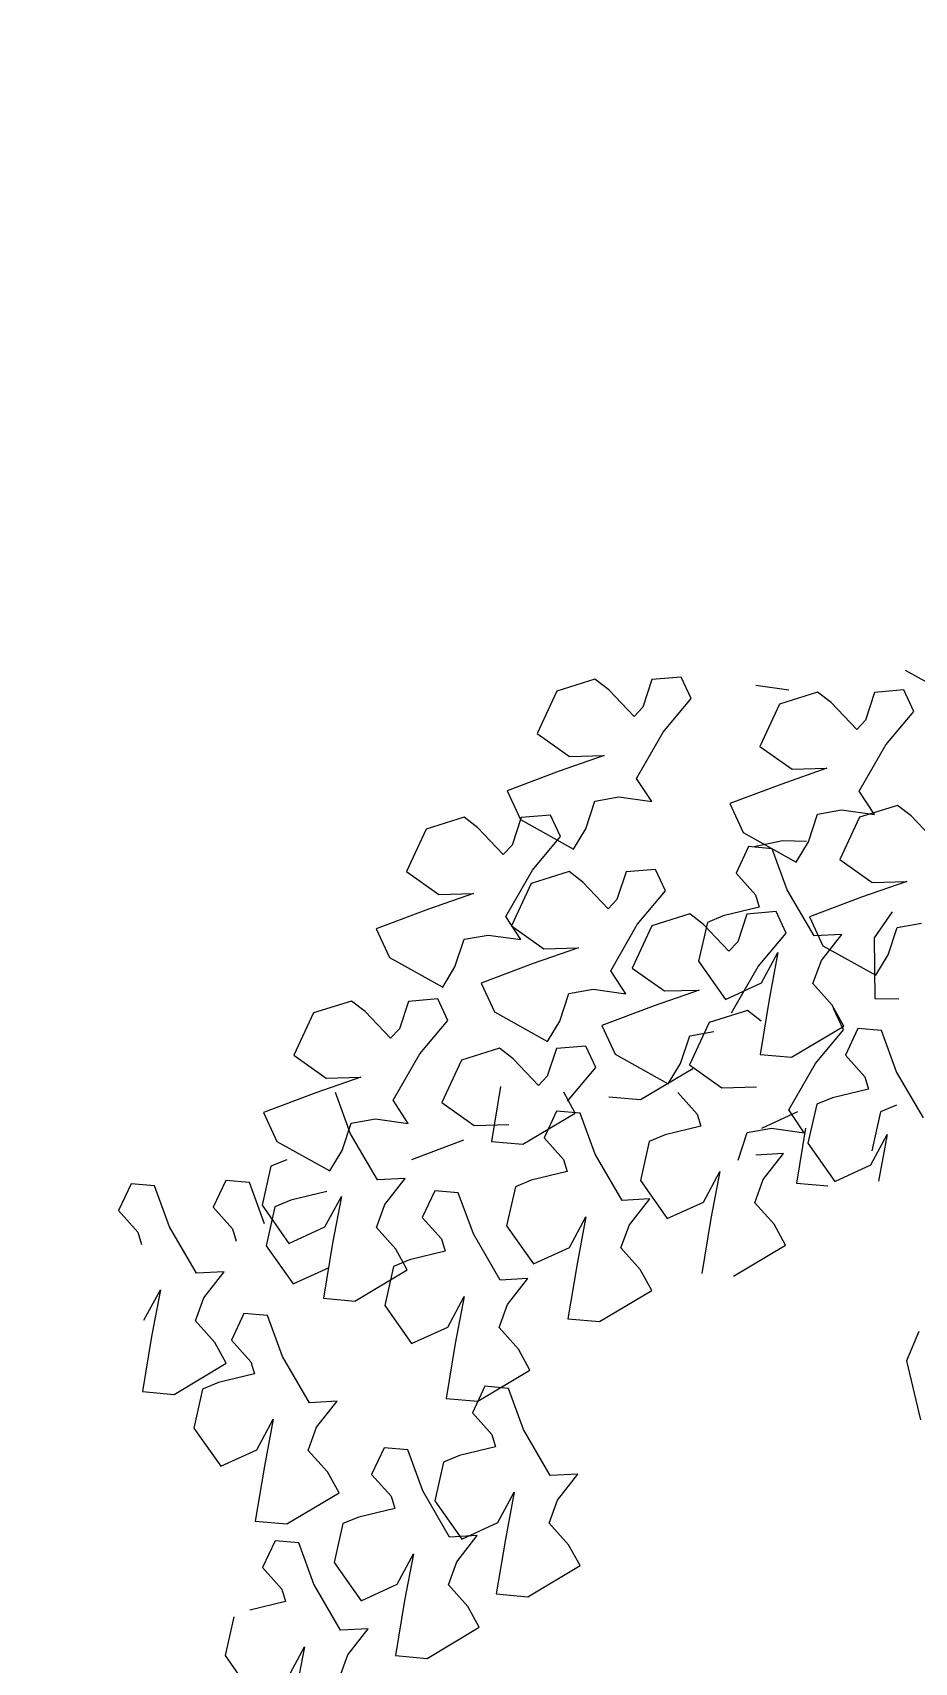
# Model space of a CAD drawing. Header units: metres. Extents: x -44 to 358, y -286 to 66.
# Drawn here: x 185.724 to 186.127, y 30.973 to 31.718 of the extents above; entities that cross this region are included whole.
import ezdxf

# ---------------------------------------------------------------- set-up
doc = ezdxf.new("R2010")
doc.units = ezdxf.units.M
doc.header["$LTSCALE"] = 0.3
doc.header["$PDMODE"] = 3
doc.linetypes.add('CONTINU', pattern=[0])
doc.layers.add('arbustos', color=95, linetype='Continuous', lineweight=0)
doc.layers.add('DIMENSIONES', color=7, linetype='Continuous')
doc.layers.add('matas', color=74, linetype='Continuous', lineweight=0, transparency=0.6)
doc.layers.add('PUERTA', color=2, linetype='Continuous', plot=False)
doc.styles.add('ESC100-2mm', font='arial.ttf', dxfattribs={"height": 0.15})
doc.dimstyles.new('DIMS100', dxfattribs={"dimtxt": 0.15, "dimasz": 0.2, "dimexe": 0.1, "dimexo": 0.1, "dimgap": 0.05, "dimtad": 2, "dimzin": 4, "dimdsep": 46, "dimtxsty": 'ESC100-2mm', "dimblk": 'DOTSMALL', "dimcen": 0.1, "dimdle": 0.1, "dimclrd": 256, "dimclre": 256, "dimclrt": 1, "dimadec": 0, "dimazin": 0, "dimtfac": 1, "dimtix": 1, "dimtmove": 2, "dimatfit": 3, "dimfxl": 1, "dimtolj": 1, "dimtzin": 0, "dimlwd": -1, "dimarcsym": 0})

# ---------------------------------------------------------------- blocks, each defined once
blk = doc.blocks.new('_DotSmall')
at = {"layer": 'PUERTA', "color": 0, "linetype": 'Continuous', "const_width": 0.5}
blk.add_lwpolyline([(-0.0625, 0, 1), (0.0625, 0, 1)], format="xyb", close=True, dxfattribs=at)
blk = doc.blocks.new('*D988')
at = {"layer": 'DEFPOINTS', "color": 0, "transparency": 16777216}
for p in [(193.51919, 36.70579), (178.57554, 26.30122), (178.85778, 26.30122)]:
    blk.add_point(p, dxfattribs=at)
at = {"layer": 'DIMENSIONES', "transparency": 16777216}
blk.add_line((178.57554, 36.80579), (178.57554, 26.20122), dxfattribs=at)
at = {"layer": 'DIMENSIONES', "lineweight": -2, "transparency": 16777216}
for p, q in [((178.67554, 36.70579), (178.57554, 36.70579)), ((178.67554, 26.30122), (178.57554, 26.30122))]:
    blk.add_line(p, q, dxfattribs=at)
at = {"layer": 'DIMENSIONES', "transparency": 16777216, "xscale": 0.2, "yscale": 0.2, "zscale": 0.2}
for p, rotation in [((178.57554, 36.70579), 90), ((178.57554, 26.30122), 270)]:
    blk.add_blockref('_DotSmall', p, dxfattribs=dict(at, rotation=rotation))
at = {"layer": 'DIMENSIONES', "color": 5, "transparency": 16777216, "insert": (178.44896, 31.5035), "char_height": 0.15, "attachment_point": 5, "rotation": 90, "style": 'ESC100-2mm'}
blk.add_mtext('\\A1;10.40', dxfattribs=at)
blk = doc.blocks.new('*D989')
at = {"layer": 'DEFPOINTS', "color": 0, "transparency": 16777216}
for p in [(191.24548, 35.71921), (179.10061, 26.30122), (179.7616, 26.30122)]:
    blk.add_point(p, dxfattribs=at)
at = {"layer": 'DIMENSIONES', "transparency": 16777216}
blk.add_line((179.10061, 35.81921), (179.10061, 26.20122), dxfattribs=at)
at = {"layer": 'DIMENSIONES', "lineweight": -2, "transparency": 16777216}
for p, q in [((179.20061, 35.71921), (179.10061, 35.71921)), ((179.20061, 26.30122), (179.10061, 26.30122))]:
    blk.add_line(p, q, dxfattribs=at)
at = {"layer": 'DIMENSIONES', "transparency": 16777216, "xscale": 0.2, "yscale": 0.2, "zscale": 0.2}
for p, rotation in [((179.10061, 35.71921), 90), ((179.10061, 26.30122), 270)]:
    blk.add_blockref('_DotSmall', p, dxfattribs=dict(at, rotation=rotation))
at = {"layer": 'DIMENSIONES', "color": 5, "transparency": 16777216, "insert": (178.97402, 31.01021), "char_height": 0.15, "attachment_point": 5, "rotation": 90, "style": 'ESC100-2mm'}
blk.add_mtext('\\A1;9.42', dxfattribs=at)
blk = doc.blocks.new('*D991')
at = {"layer": 'DEFPOINTS', "color": 0, "transparency": 16777216}
for p in [(187.34548, 33.50122), (179.41795, 26.30122), (179.7616, 26.30122)]:
    blk.add_point(p, dxfattribs=at)
at = {"layer": 'DIMENSIONES', "transparency": 16777216}
blk.add_line((179.41795, 33.60122), (179.41795, 26.20122), dxfattribs=at)
at = {"layer": 'DIMENSIONES', "lineweight": -2, "transparency": 16777216}
for p, q in [((179.51795, 33.50122), (179.41795, 33.50122)), ((179.51795, 26.30122), (179.41795, 26.30122))]:
    blk.add_line(p, q, dxfattribs=at)
at = {"layer": 'DIMENSIONES', "transparency": 16777216, "xscale": 0.2, "yscale": 0.2, "zscale": 0.2}
for p, rotation in [((179.41795, 33.50122), 90), ((179.41795, 26.30122), 270)]:
    blk.add_blockref('_DotSmall', p, dxfattribs=dict(at, rotation=rotation))
at = {"layer": 'DIMENSIONES', "color": 5, "transparency": 16777216, "insert": (179.29136, 29.90122), "char_height": 0.15, "attachment_point": 5, "rotation": 90, "style": 'ESC100-2mm'}
blk.add_mtext('\\A1;7.20', dxfattribs=at)
blk = doc.blocks.new('*D992')
at = {"layer": 'DEFPOINTS', "color": 0, "transparency": 16777216}
for p in [(191.44548, 32.80102), (180.2907, 30.30122), (180.5967, 30.30122)]:
    blk.add_point(p, dxfattribs=at)
at = {"layer": 'DIMENSIONES', "transparency": 16777216}
blk.add_line((180.2907, 32.90102), (180.2907, 30.20122), dxfattribs=at)
at = {"layer": 'DIMENSIONES', "lineweight": -2, "transparency": 16777216}
for p, q in [((180.3907, 32.80102), (180.2907, 32.80102)), ((180.3907, 30.30122), (180.2907, 30.30122))]:
    blk.add_line(p, q, dxfattribs=at)
at = {"layer": 'DIMENSIONES', "transparency": 16777216, "xscale": 0.2, "yscale": 0.2, "zscale": 0.2}
for p, rotation in [((180.2907, 32.80102), 90), ((180.2907, 30.30122), 270)]:
    blk.add_blockref('_DotSmall', p, dxfattribs=dict(at, rotation=rotation))
at = {"layer": 'DIMENSIONES', "color": 5, "transparency": 16777216, "insert": (180.16411, 31.55112), "char_height": 0.15, "attachment_point": 5, "rotation": 90, "style": 'ESC100-2mm'}
blk.add_mtext('\\A1;2.50', dxfattribs=at)
blk = doc.blocks.new('*D994')
at = {"layer": 'DEFPOINTS', "color": 0, "transparency": 16777216}
for p in [(191.44548, 32.80102), (179.94819, 26.30122), (180.50405, 26.30122)]:
    blk.add_point(p, dxfattribs=at)
at = {"layer": 'DIMENSIONES', "transparency": 16777216}
blk.add_line((179.94819, 32.90102), (179.94819, 26.20122), dxfattribs=at)
at = {"layer": 'DIMENSIONES', "lineweight": -2, "transparency": 16777216}
for p, q in [((180.04819, 32.80102), (179.94819, 32.80102)), ((180.04819, 26.30122), (179.94819, 26.30122))]:
    blk.add_line(p, q, dxfattribs=at)
at = {"layer": 'DIMENSIONES', "transparency": 16777216, "xscale": 0.2, "yscale": 0.2, "zscale": 0.2}
for p, rotation in [((179.94819, 32.80102), 90), ((179.94819, 26.30122), 270)]:
    blk.add_blockref('_DotSmall', p, dxfattribs=dict(at, rotation=rotation))
at = {"layer": 'DIMENSIONES', "color": 5, "transparency": 16777216, "insert": (179.82161, 29.55112), "char_height": 0.15, "attachment_point": 5, "rotation": 90, "style": 'ESC100-2mm'}
blk.add_mtext('\\A1;6.50', dxfattribs=at)
blk = doc.blocks.new('A$C4E4C09DE')
at = {"layer": 'matas', "color": 97, "linetype": 'CONTINU', "true_color": 0x467138}
for p, q in [((24.335, 69.878), (22.444, 69.359)), ((24.99, 69.337), (24.335, 69.878)), ((28.581, 69.839), (27.133, 69.764)), ((29.034, 68.765), (28.581, 69.839)), ((39.605, 69.795), (42.163, 68.247)), ((22.444, 69.359), (21.405, 67.312)), ((26.192, 67.981), (24.99, 69.337)), ((27.133, 69.764), (26.641, 68.424)), ((32.238, 69.307), (33.841, 69.025)), ((26.641, 68.424), (26.192, 67.981)), ((27.598, 67.164), (29.034, 68.765)), ((33.369, 68.343), (32.329, 66.295)), ((35.26, 68.862), (33.369, 68.343)), ((35.914, 68.321), (35.26, 68.862)), ((37.116, 66.965), (35.914, 68.321)), ((38.058, 68.748), (37.565, 67.407)), ((39.506, 68.823), (38.058, 68.748)), ((39.958, 67.749), (39.506, 68.823)), ((37.565, 67.407), (37.116, 66.965)), ((38.523, 66.148), (39.958, 67.749)), ((21.405, 67.312), (22.956, 66.127)), ((26.21, 64.931), (27.598, 67.164)), ((24.659, 66.116), (22.416, 65.419)), ((22.956, 66.127), (24.659, 66.116)), ((32.329, 66.295), (33.881, 65.111)), ((37.135, 63.915), (38.523, 66.148)), ((22.416, 65.419), (19.821, 64.544)), ((35.583, 65.099), (33.34, 64.402)), ((33.881, 65.111), (35.583, 65.099)), ((19.821, 64.544), (20.426, 63.107)), ((26.915, 63.765), (26.21, 64.931)), ((33.34, 64.402), (30.745, 63.528)), ((23.624, 62.539), (24.117, 63.879)), ((24.117, 63.879), (25.312, 64.047)), ((25.312, 64.047), (26.915, 63.765)), ((30.745, 63.528), (31.351, 62.09)), ((37.84, 62.748), (37.135, 63.915)), ((15.779, 62.795), (14.74, 60.747)), ((17.671, 63.314), (15.779, 62.795)), ((18.325, 62.773), (17.671, 63.314)), ((19.527, 61.417), (18.325, 62.773)), ((20.469, 63.2), (19.976, 61.859)), ((20.426, 63.107), (22.984, 61.559)), ((21.917, 63.275), (20.469, 63.2)), ((22.369, 62.201), (21.917, 63.275)), ((34.549, 61.522), (35.041, 62.863)), ((35.041, 62.863), (36.237, 63.03)), ((37.098, 62.636), (36.059, 60.589)), ((36.237, 63.03), (37.84, 62.748)), ((38.99, 63.156), (37.098, 62.636)), ((39.644, 62.615), (38.99, 63.156)), ((40.846, 61.259), (39.644, 62.615)), ((19.976, 61.859), (19.527, 61.417)), ((20.933, 60.6), (22.369, 62.201)), ((22.984, 61.559), (23.624, 62.539)), ((31.351, 62.09), (33.908, 60.543)), ((31.6, 61.383), (30.941, 60.091)), ((32.756, 61.238), (31.6, 61.383)), ((33.284, 61.604), (31.877, 61.361)), ((33.425, 59.194), (32.756, 61.238)), ((34.453, 61.539), (33.284, 61.604)), ((33.908, 60.543), (34.549, 61.522)), ((14.74, 60.747), (16.292, 59.563)), ((19.546, 58.367), (20.933, 60.6)), ((22.733, 60.464), (20.842, 59.945)), ((23.388, 59.923), (22.733, 60.464)), ((25.532, 60.349), (25.039, 59.009)), ((26.979, 60.425), (25.532, 60.349)), ((27.432, 59.351), (26.979, 60.425)), ((36.059, 60.589), (37.611, 59.405)), ((17.994, 59.551), (15.751, 58.854)), ((16.292, 59.563), (17.994, 59.551)), ((20.842, 59.945), (19.803, 57.897)), ((24.59, 58.567), (23.388, 59.923)), ((25.996, 57.75), (27.432, 59.351)), ((30.941, 60.091), (31.855, 58.994)), ((39.313, 59.393), (37.07, 58.696)), ((37.611, 59.405), (39.313, 59.393)), ((15.751, 58.854), (13.156, 57.98)), ((25.039, 59.009), (24.59, 58.567)), ((31.855, 58.994), (32.014, 58.384)), ((34.665, 56.876), (33.425, 59.194)), ((37.07, 58.696), (34.475, 57.821)), ((13.156, 57.98), (13.761, 56.542)), ((20.25, 57.2), (19.546, 58.367)), ((19.803, 57.897), (21.355, 56.713)), ((24.608, 55.517), (25.996, 57.75)), ((28.597, 58.178), (26.706, 57.658)), ((29.252, 57.637), (28.597, 58.178)), ((30.238, 58.022), (29.443, 57.725)), ((32.014, 58.384), (30.238, 58.022)), ((31.395, 58.063), (30.903, 56.723)), ((32.843, 58.138), (31.395, 58.063)), ((33.295, 57.064), (32.843, 58.138)), ((34.475, 57.821), (35.08, 56.384)), ((38.554, 57.93), (37.612, 56.687)), ((16.959, 55.974), (17.452, 57.314)), ((17.452, 57.314), (18.647, 57.482)), ((18.647, 57.482), (20.25, 57.2)), ((26.706, 57.658), (25.667, 55.611)), ((29.443, 57.725), (28.947, 55.828)), ((30.453, 56.28), (29.252, 57.637)), ((31.86, 55.463), (33.295, 57.064)), ((38.278, 55.816), (38.771, 57.156)), ((38.771, 57.156), (39.967, 57.324)), ((13.761, 56.542), (16.319, 54.995)), ((23.057, 56.701), (20.814, 56.004)), ((21.355, 56.713), (23.057, 56.701)), ((30.903, 56.723), (30.453, 56.28)), ((36.027, 56.902), (34.665, 56.876)), ((34.981, 55.655), (36.027, 56.902)), ((35.08, 56.384), (37.638, 54.836)), ((37.612, 56.687), (37.551, 53.698)), ((16.319, 54.995), (16.959, 55.974)), ((20.814, 56.004), (18.219, 55.129)), ((25.313, 54.35), (24.608, 55.517)), ((25.667, 55.611), (27.218, 54.427)), ((28.947, 55.828), (30.2, 53.904)), ((30.472, 53.23), (31.86, 55.463)), ((32.002, 54.656), (32.863, 56.124)), ((32.863, 56.124), (32.345, 53.833)), ((34.529, 54.536), (34.981, 55.655)), ((37.638, 54.836), (38.278, 55.816)), ((18.219, 55.129), (18.824, 53.692)), ((22.515, 54.464), (23.71, 54.632)), ((23.71, 54.632), (25.313, 54.35)), ((30.2, 53.904), (32.002, 54.656)), ((35.444, 53.439), (34.529, 54.536)), ((9.921, 53.95), (8.882, 51.903)), ((11.813, 54.469), (9.921, 53.95)), ((12.467, 53.928), (11.813, 54.469)), ((13.669, 52.572), (12.467, 53.928)), ((14.611, 54.355), (14.118, 53.015)), ((16.059, 54.43), (14.611, 54.355)), ((16.511, 53.356), (16.059, 54.43)), ((22.022, 53.124), (22.515, 54.464)), ((28.921, 54.415), (26.677, 53.718)), ((27.218, 54.427), (28.921, 54.415)), ((32.345, 53.833), (31.805, 51.148)), ((14.118, 53.015), (13.669, 52.572)), ((15.075, 51.755), (16.511, 53.356)), ((18.824, 53.692), (21.382, 52.145)), ((21.382, 52.145), (22.022, 53.124)), ((26.677, 53.718), (24.082, 52.843)), ((31.257, 53.323), (29.366, 52.804)), ((31.912, 52.782), (31.257, 53.323)), ((35.971, 52.395), (35.444, 53.439)), ((35.955, 52.21), (35.503, 53.284)), ((37.551, 53.698), (38.719, 53.633)), ((24.082, 52.843), (24.688, 51.406)), ((27.886, 50.838), (28.379, 52.178)), ((29.366, 52.804), (28.327, 50.756)), ((28.379, 52.178), (29.574, 52.346)), ((33.352, 50.954), (35.971, 52.395)), ((34.52, 50.609), (35.955, 52.21)), ((36.662, 52.25), (36.004, 50.959)), ((37.819, 52.105), (36.662, 52.25)), ((8.882, 51.903), (10.434, 50.718)), ((13.688, 49.522), (15.075, 51.755)), ((17.112, 51.376), (16.073, 49.328)), ((19.004, 51.895), (17.112, 51.376)), ((19.658, 51.354), (19.004, 51.895)), ((20.86, 49.998), (19.658, 51.354)), ((21.802, 51.781), (21.309, 50.44)), ((23.25, 51.856), (21.802, 51.781)), ((23.702, 50.782), (23.25, 51.856)), ((24.688, 51.406), (27.246, 49.858)), ((38.487, 50.061), (37.819, 52.105)), ((12.136, 50.707), (9.893, 50.01)), ((10.434, 50.718), (12.136, 50.707)), ((22.266, 49.181), (23.702, 50.782)), ((25.854, 49.13), (28.474, 50.572)), ((27.246, 49.858), (27.886, 50.838)), ((28.327, 50.756), (29.878, 49.572)), ((31.805, 51.148), (33.352, 50.954)), ((33.132, 48.376), (34.52, 50.609)), ((36.004, 50.959), (36.918, 49.862)), ((9.893, 50.01), (7.298, 49.135)), ((11.539, 47.949), (10.871, 49.993)), ((18.989, 50.011), (18.449, 47.327)), ((21.309, 50.44), (20.86, 49.998)), ((36.918, 49.862), (37.077, 49.252)), ((39.727, 47.743), (38.487, 50.061)), ((7.298, 49.135), (7.903, 47.698)), ((14.392, 48.356), (13.688, 49.522)), ((16.073, 49.328), (17.625, 48.144)), ((22.616, 48.574), (22.088, 49.618)), ((24.307, 49.325), (25.854, 49.13)), ((27.705, 49.417), (28.619, 48.32)), ((29.878, 49.572), (31.581, 49.56)), ((37.077, 49.252), (35.301, 48.889)), ((11.101, 47.129), (11.594, 48.47)), ((11.594, 48.47), (12.79, 48.638)), ((12.79, 48.638), (14.392, 48.356)), ((17.625, 48.144), (19.327, 48.132)), ((19.997, 47.132), (22.616, 48.574)), ((21.705, 48.71), (21.046, 47.419)), ((22.861, 48.565), (21.705, 48.71)), ((23.53, 46.521), (22.861, 48.565)), ((28.619, 48.32), (28.778, 47.71)), ((31.764, 47.514), (33.565, 48.266)), ((33.837, 47.209), (33.132, 48.376)), ((34.505, 48.593), (34.01, 46.695)), ((35.301, 48.889), (34.505, 48.593)), ((38.427, 48.412), (37.632, 48.116)), ((7.903, 47.698), (10.461, 46.15)), ((12.779, 45.631), (11.539, 47.949)), ((17.084, 47.435), (14.489, 46.561)), ((18.449, 47.327), (19.997, 47.132)), ((21.046, 47.419), (21.961, 46.322)), ((27.002, 47.347), (26.207, 47.051)), ((28.778, 47.71), (27.002, 47.347)), ((30.546, 45.983), (31.039, 47.324)), ((31.039, 47.324), (32.234, 47.492)), ((32.234, 47.492), (33.837, 47.209)), ((33.909, 47.443), (33.369, 44.758)), ((37.632, 48.116), (37.136, 46.218)), ((8.353, 46.777), (7.558, 46.481)), ((10.461, 46.15), (11.101, 47.129)), ((24.77, 44.203), (23.53, 46.521)), ((26.207, 47.051), (25.711, 45.153)), ((34.01, 46.695), (35.263, 44.771)), ((37.064, 45.523), (37.926, 46.991)), ((37.926, 46.991), (37.408, 44.7)), ((0.659, 45.86), (0, 44.569)), ((1.815, 45.715), (0.659, 45.86)), ((2.484, 43.671), (1.815, 45.715)), ((5.321, 45.86), (4.663, 44.569)), ((6.478, 45.715), (5.321, 45.86)), ((7.146, 43.671), (6.478, 45.715)), ((7.558, 46.481), (7.062, 44.583)), ((21.961, 46.322), (22.119, 45.712)), ((32.791, 46.228), (31.429, 46.201)), ((31.745, 44.981), (32.791, 46.228)), ((10.266, 45.142), (8.491, 44.779)), ((14.142, 45.658), (12.779, 45.631)), ((13.096, 44.411), (14.142, 45.658)), ((15.578, 45.002), (14.919, 43.711)), ((16.734, 44.857), (15.578, 45.002)), ((19.548, 45.053), (19.052, 43.155)), ((20.344, 45.349), (19.548, 45.053)), ((22.119, 45.712), (20.344, 45.349)), ((25.711, 45.153), (26.964, 43.23)), ((28.766, 43.981), (29.627, 45.45)), ((29.627, 45.45), (29.109, 43.159)), ((31.293, 43.862), (31.745, 44.981)), ((35.263, 44.771), (37.064, 45.523)), ((0, 44.569), (0.914, 43.472)), ((4.663, 44.569), (5.577, 43.472)), ((7.062, 44.583), (8.315, 42.66)), ((7.695, 44.483), (7.199, 42.585)), ((8.491, 44.779), (7.695, 44.483)), ((10.116, 43.411), (10.978, 44.88)), ((10.978, 44.88), (10.46, 42.589)), ((12.644, 43.292), (13.096, 44.411)), ((17.403, 42.813), (16.734, 44.857)), ((26.133, 44.23), (24.77, 44.203)), ((25.087, 42.983), (26.133, 44.23)), ((33.369, 44.758), (34.916, 44.564)), ((0.914, 43.472), (1.073, 42.862)), ((3.724, 41.353), (2.484, 43.671)), ((5.577, 43.472), (5.736, 42.862)), ((8.315, 42.66), (10.116, 43.411)), ((14.919, 43.711), (15.834, 42.614)), ((22.107, 41.983), (22.968, 43.452)), ((22.968, 43.452), (22.45, 41.16)), ((26.964, 43.23), (28.766, 43.981)), ((32.208, 42.765), (31.293, 43.862)), ((7.199, 42.585), (8.453, 40.662)), ((10.46, 42.589), (9.92, 39.904)), ((13.558, 42.195), (12.644, 43.292)), ((15.834, 42.614), (15.992, 42.004)), ((18.643, 40.495), (17.403, 42.813)), ((19.052, 43.155), (20.305, 41.232)), ((24.634, 41.864), (25.087, 42.983)), ((29.109, 43.159), (28.569, 40.474)), ((32.736, 41.721), (32.208, 42.765)), ((14.086, 41.151), (13.558, 42.195)), ((15.992, 42.004), (14.217, 41.641)), ((20.305, 41.232), (22.107, 41.983)), ((25.549, 40.767), (24.634, 41.864)), ((30.116, 40.28), (32.736, 41.721)), ((5.086, 41.38), (3.724, 41.353)), ((4.04, 40.133), (5.086, 41.38)), ((8.453, 40.662), (10.254, 41.413)), ((11.467, 39.71), (14.086, 41.151)), ((13.421, 41.345), (12.925, 39.447)), ((14.217, 41.641), (13.421, 41.345)), ((22.45, 41.16), (21.91, 38.476)), ((1.061, 39.133), (1.922, 40.601)), ((1.922, 40.601), (1.404, 38.31)), ((3.588, 39.014), (4.04, 40.133)), ((20.006, 40.522), (18.643, 40.495)), ((18.96, 39.275), (20.006, 40.522)), ((26.077, 39.723), (25.549, 40.767)), ((9.92, 39.904), (11.467, 39.71)), ((12.925, 39.447), (14.179, 37.523)), ((15.98, 38.275), (16.842, 39.743)), ((16.842, 39.743), (16.324, 37.452)), ((23.458, 38.281), (26.077, 39.723)), ((4.503, 37.917), (3.588, 39.014)), ((5.985, 39.296), (5.326, 38.004)), ((7.141, 39.15), (5.985, 39.296)), ((7.81, 37.107), (7.141, 39.15)), ((18.508, 38.156), (18.96, 39.275)), ((1.404, 38.31), (0.864, 35.626)), ((5.031, 36.873), (4.503, 37.917)), ((5.326, 38.004), (6.24, 36.907)), ((14.179, 37.523), (15.98, 38.275)), ((19.422, 37.059), (18.508, 38.156)), ((21.91, 38.476), (23.458, 38.281)), ((6.24, 36.907), (6.399, 36.297)), ((9.049, 34.788), (7.81, 37.107)), ((16.324, 37.452), (15.784, 34.768)), ((19.95, 36.015), (19.422, 37.059)), ((39.134, 37.242), (38.483, 35.824)), ((2.411, 35.431), (5.031, 36.873)), ((6.399, 36.297), (4.623, 35.935)), ((0.864, 35.626), (2.411, 35.431)), ((3.828, 35.638), (3.332, 33.741)), ((4.623, 35.935), (3.828, 35.638)), ((17.706, 35.299), (17.047, 34.008)), ((17.331, 34.573), (19.95, 36.015)), ((18.862, 35.154), (17.706, 35.299)), ((38.483, 35.824), (39.07, 32.893)), ((10.412, 34.815), (9.049, 34.788)), ((9.366, 33.568), (10.412, 34.815)), ((15.784, 34.768), (17.331, 34.573)), ((19.531, 33.11), (18.862, 35.154)), ((3.332, 33.741), (4.585, 31.817)), ((6.387, 32.569), (7.248, 34.037)), ((7.248, 34.037), (6.73, 31.746)), ((17.047, 34.008), (17.962, 32.911)), ((8.914, 32.449), (9.366, 33.568)), ((17.962, 32.911), (18.12, 32.301)), ((20.771, 30.792), (19.531, 33.11)), ((4.585, 31.817), (6.387, 32.569)), ((9.829, 31.352), (8.914, 32.449)), ((12.649, 32.443), (11.99, 31.152)), ((13.805, 32.298), (12.649, 32.443)), ((14.474, 30.254), (13.805, 32.298)), ((18.12, 32.301), (16.345, 31.938)), ((6.73, 31.746), (6.19, 29.061)), ((10.356, 30.308), (9.829, 31.352)), ((15.549, 31.642), (15.053, 29.744)), ((16.345, 31.938), (15.549, 31.642)), ((11.99, 31.152), (12.905, 30.055)), ((22.134, 30.819), (20.771, 30.792)), ((21.088, 29.572), (22.134, 30.819)), ((7.737, 28.867), (10.356, 30.308)), ((12.905, 30.055), (13.063, 29.445)), ((15.714, 27.936), (14.474, 30.254)), ((15.053, 29.744), (16.307, 27.821)), ((18.108, 28.572), (18.97, 30.041)), ((18.97, 30.041), (18.452, 27.749)), ((6.19, 29.061), (7.737, 28.867)), ((11.288, 29.082), (10.492, 28.786)), ((13.063, 29.445), (11.288, 29.082)), ((20.636, 28.453), (21.088, 29.572)), ((10.492, 28.786), (9.996, 26.888)), ((16.307, 27.821), (18.108, 28.572)), ((21.55, 27.356), (20.636, 28.453)), ((7.128, 28.055), (6.469, 26.764)), ((8.284, 27.91), (7.128, 28.055)), ((8.953, 25.866), (8.284, 27.91)), ((17.077, 27.963), (15.714, 27.936)), ((16.031, 26.716), (17.077, 27.963)), ((18.452, 27.749), (17.912, 25.065)), ((22.078, 26.312), (21.55, 27.356)), ((6.469, 26.764), (7.383, 25.667)), ((9.996, 26.888), (11.25, 24.964)), ((13.051, 25.716), (13.913, 27.184)), ((13.913, 27.184), (13.395, 24.893)), ((15.579, 25.597), (16.031, 26.716)), ((7.383, 25.667), (7.542, 25.057)), ((10.193, 23.548), (8.953, 25.866)), ((11.25, 24.964), (13.051, 25.716)), ((19.459, 24.87), (22.078, 26.312)), ((7.542, 25.057), (5.766, 24.694)), ((13.395, 24.893), (12.855, 22.209)), ((16.493, 24.5), (15.579, 25.597)), ((17.912, 25.065), (19.459, 24.87)), ((4.971, 24.397), (4.475, 22.5)), ((17.021, 23.456), (16.493, 24.5)), ((11.555, 23.575), (10.193, 23.548)), ((10.509, 22.328), (11.555, 23.575)), ((14.402, 22.014), (17.021, 23.456)), ((4.475, 22.5), (5.728, 20.576)), ((7.53, 21.328), (8.391, 22.796)), ((8.391, 22.796), (7.873, 20.505)), ((10.057, 21.209), (10.509, 22.328)), ((12.855, 22.209), (14.402, 22.014))]:
    blk.add_line(p, q, dxfattribs=at)

msp = doc.modelspace()

# ---------------------------------------------------------------- block references
at = {"layer": 'arbustos', "xscale": 0.009285680329938381, "yscale": 0.009285680329938381, "zscale": 0.009285680329938381, "rotation": 1.999999999999991}
msp.add_blockref('A$C4E4C09DE', (185.7776122, 30.7657407, 0), dxfattribs=at)

# ---------------------------------------------------------------- dimensions: what is measured, and where the dimension line sits
at = {"layer": 'DIMENSIONES'}
for base, p1, p2, picture, middle in [((178.575543, 26.3012153), (193.5191859, 36.7057941), (178.8577781, 26.3012153), '*D988', (178.448957, 31.5035047)), ((179.1006062, 26.3012153), (191.2454792, 35.7192063), (179.7615982, 26.3012153), '*D989', (178.9740202, 31.0102108)), ((179.4179478, 26.3012153), (187.3454792, 33.5012153), (179.7615982, 26.3012153), '*D991', (179.2913618, 29.9012153)), ((179.948194, 26.3012153), (191.4454792, 32.8010174), (180.5040464, 26.3012153), '*D994', (179.8216081, 29.5511164)), ((180.2906977, 30.3012153), (191.4454792, 32.8010174), (180.5966964, 30.3012153), '*D992', (180.1641117, 31.5511164))]:
    dim = msp.add_linear_dim(base=base, p1=p1, p2=p2, angle=90, dimstyle='DIMS100', override={"dimexe": 0, "dimclrt": 5, "dimfxl": 0.1, "dimfxlon": 1}, dxfattribs=at)
    dim.commit()
    dim.dimension.update_dxf_attribs({"geometry": picture, "text_midpoint": middle})

doc.saveas('drawing.dxf')
